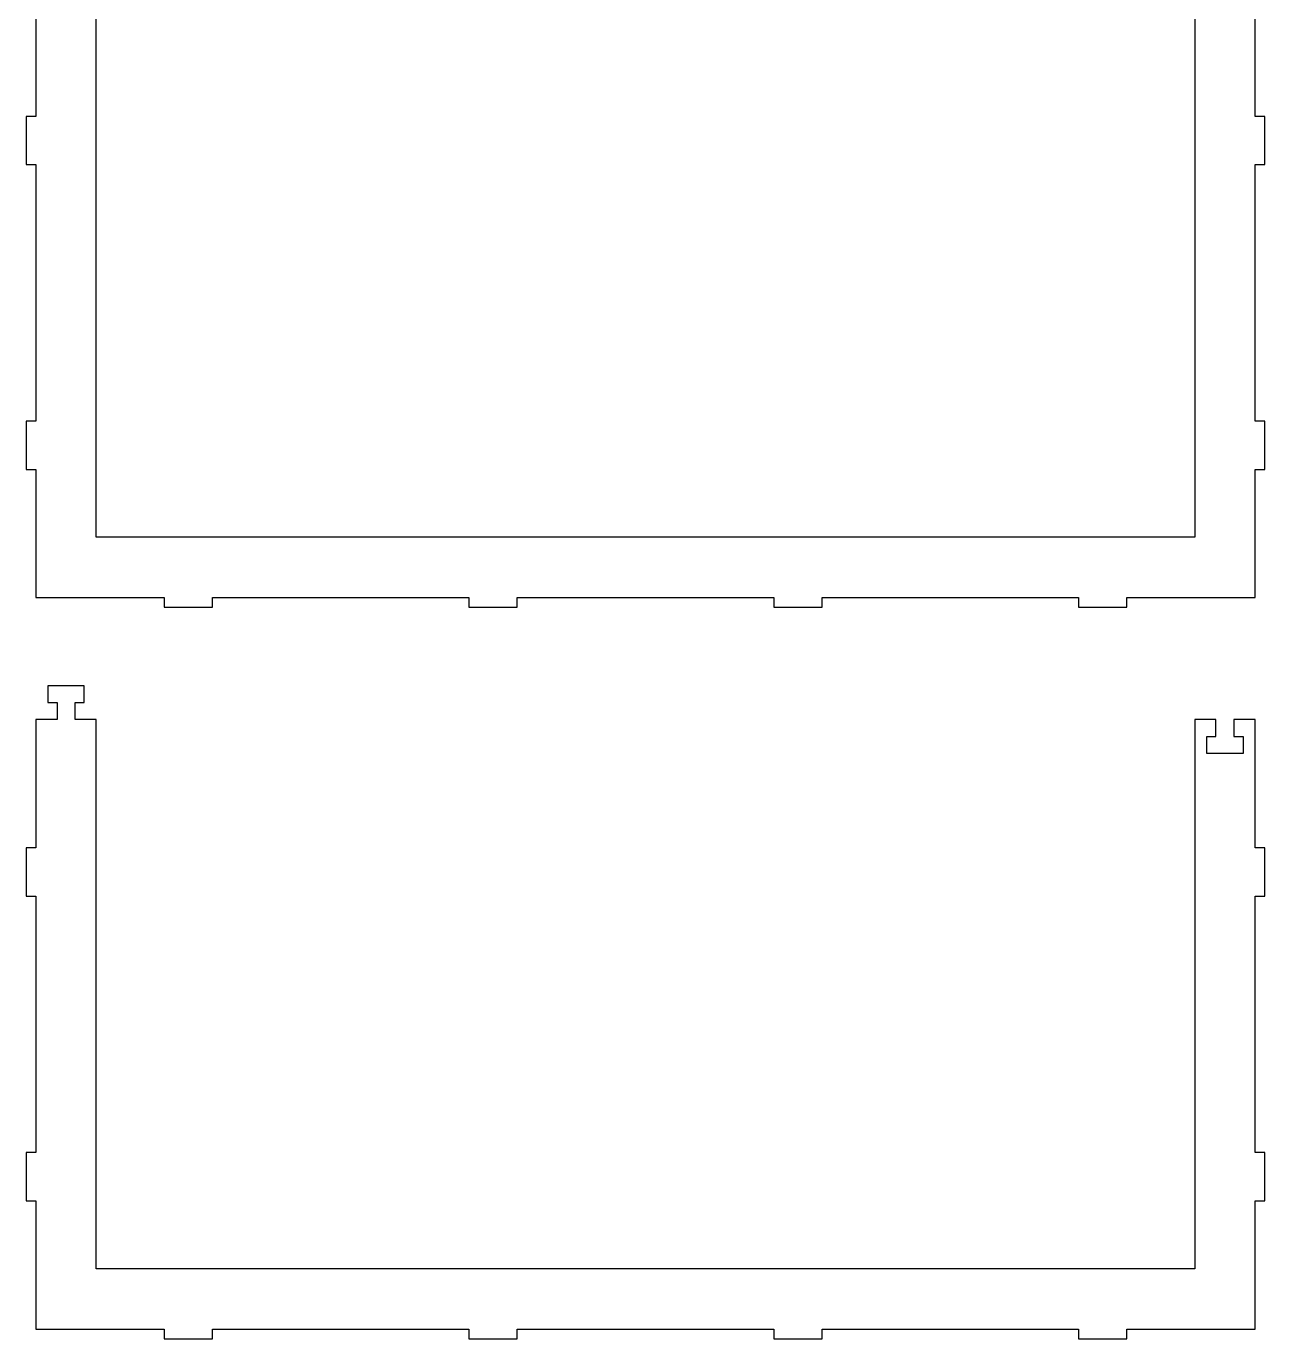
# Model space of a CAD drawing. Extents: x 0 to 916, y -4 to 1176.
# Drawn here: x 403 to 916, y -4 to 540 of the extents above; entities that cross this region are included whole.
import ezdxf

# ---------------------------------------------------------------- set-up
doc = ezdxf.new("R2010")
doc.units = 0
doc.layers.get('0').update_dxf_attribs({"linetype": 'CONTINUOUS'})

msp = doc.modelspace()

# ---------------------------------------------------------------- linework, layer by layer
for points in [[(407, 555.5), (407, 502.375), (403, 502.375), (403, 482.375), (407, 482.375), (407, 376.125), (403, 376.125), (403, 356.125), (407, 356.125), (407, 303), (460.125, 303), (460.125, 299), (480.125, 299), (480.125, 303), (586.375, 303), (586.375, 299), (606.375, 299), (606.375, 303), (712.625, 303), (712.625, 299), (732.625, 299), (732.625, 303), (838.875, 303), (838.875, 299), (858.875, 299), (858.875, 303), (912, 303), (912, 356.125), (916, 356.125), (916, 376.125), (912, 376.125), (912, 482.375), (916, 482.375), (916, 502.375), (912, 502.375), (912, 555.5)], [(887, 555.5), (887, 328), (432, 328), (432, 555.5)]]:
    msp.add_lwpolyline(points)
msp.add_lwpolyline([(480.125, 0), (586.375, 0), (586.375, -4), (606.375, -4), (606.375, 0), (712.625, 0), (712.625, -4), (732.625, -4), (732.625, 0), (838.875, 0), (838.875, -4), (858.875, -4), (858.875, 0), (912, 0), (912, 53.125), (916, 53.125), (916, 73.125), (912, 73.125), (912, 179.375), (916, 179.375), (916, 199.375), (912, 199.375), (912, 252.5), (903.25, 252.5), (903.25, 245.5), (907, 245.5), (907, 238.5), (892, 238.5), (892, 245.5), (895.75, 245.5), (895.75, 252.5), (887, 252.5), (887, 25), (432, 25), (432, 252.5), (423.25, 252.5), (423.25, 259.5), (427, 259.5), (427, 266.5), (412, 266.5), (412, 259.5), (415.75, 259.5), (415.75, 252.5), (407, 252.5), (407, 199.375), (403, 199.375), (403, 179.375), (407, 179.375), (407, 73.125), (403, 73.125), (403, 53.125), (407, 53.125), (407, 0), (460.125, 0), (460.125, -4), (480.125, -4)], close=True)

doc.saveas('drawing.dxf')
